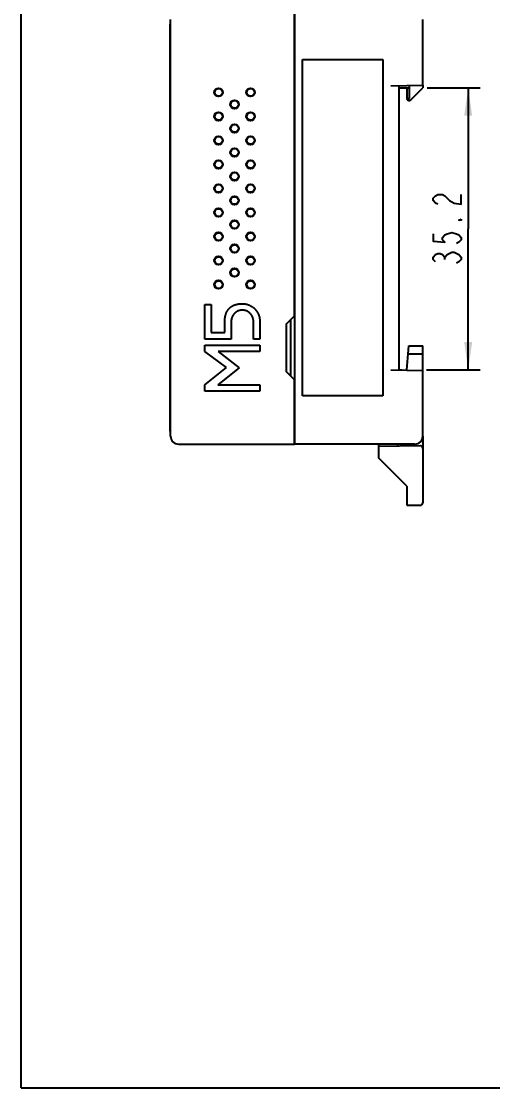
# Model space of a CAD drawing. Header units: millimetres. Extents: x 0 to 297, y 0 to 210.
# Drawn here: x 0 to 58.9, y 0 to 133.1 of the extents above; entities that cross this region are included whole.
import ezdxf

# ---------------------------------------------------------------- set-up
doc = ezdxf.new("R2010")
doc.units = ezdxf.units.MM
doc.header["$LTSCALE"] = 16.335
doc.layers.get('0').update_dxf_attribs({"linetype": 'CONTINUOUS'})
for name, color, linetype in [('000_19_DXF_CONTINUOUS_LINE', 7, 'CONTINUOUS'), ('00_11_DXF_CONTINUOUS_LINE', 7, 'CONTINUOUS'), ('00_11_DXF_DIMENSION', 7, 'CONTINUOUS'), ('CORE300_100_DXF_CONTINUOUS_LINE', 7, 'CONTINUOUS'), ('CORES3_DXF_FORMAT', 7, 'CONTINUOUS'), ('STA0226C0A_1DXF_CONTINUOUS_LINE', 7, 'CONTINUOUS'), ('TMP_DWG_1_1_DXF_CONTINUOUS_LINE', 7, 'CONTINUOUS')]:
    doc.layers.add(name, color=color, linetype=linetype)
doc.styles.get("Standard").update_dxf_attribs({"font": 'CHANGFANGSONG.TTF'})
doc.dimstyles.new('DIMSTYLE_8', dxfattribs={"dimtxt": 3.5, "dimasz": 3.5, "dimexe": 1.5, "dimexo": 0, "dimgap": 0.875, "dimtad": 1, "dimdec": 1, "dimdsep": 46, "dimtxsty": 'STANDARD', "dimblk": '_FILLED', "dimblk1": '_FILLED', "dimblk2": '_FILLED', "dimcen": 0.09, "dimclrt": 3, "dimadec": 3, "dimazin": 2, "dimtp": 0.3, "dimtm": 0.3, "dimtfac": 1, "dimtdec": 1, "dimtofl": 0, "dimtmove": 0, "dimatfit": 3, "dimldrblk": '_FILLED', "dimfxl": 1, "dimtolj": 1, "dimarcsym": 0})

# ---------------------------------------------------------------- blocks, each defined once
blk = doc.blocks.new('_FILLED')
at = {"color": 0, "linetype": 'BYBLOCK'}
blk.add_solid([(0, 0), (-1, 0.143), (-1, -0.143)], dxfattribs=at)
blk = doc.blocks.new('*D26')
at = {"layer": '00_11_DXF_DIMENSION', "color": 1, "linetype": 'CONTINUOUS'}
for p, q in [((50.69, 124.81), (57.3, 124.81)), ((55.8, 124.81), (55.8, 107.2)), ((55.8, 89.58), (55.8, 107.2)), ((50.59, 89.58), (57.3, 89.58))]:
    blk.add_line(p, q, dxfattribs=at)
at = {"layer": '00_11_DXF_DIMENSION', "color": 1, "linetype": 'CONTINUOUS', "xscale": 3.5, "yscale": 3.5, "zscale": 3.5}
for p, rotation in [((55.8, 124.81), 90), ((55.8, 89.58), 270)]:
    blk.add_blockref('_FILLED', p, dxfattribs=dict(at, rotation=rotation))

msp = doc.modelspace()

# ---------------------------------------------------------------- linework, layer by layer
at = {"layer": '000_19_DXF_CONTINUOUS_LINE', "color": 7, "linetype": 'CONTINUOUS'}
for p, q in [((50.1301, 81.329), (50.1301, 72.9865)), ((44.6301, 78.5812), (44.6301, 80.329)), ((49.8249, 80.1259), (44.6301, 80.0352)), ((46.9593, 80.329), (46.9593, 80.0759)), ((48.1301, 75.0812), (44.6301, 78.5812)), ((48.1301, 75.0812), (48.1301, 72.7162)), ((48.1301, 72.7161), (49.8249, 72.6865))]:
    msp.add_line(p, q, dxfattribs=at)
for centre, start, end in [((49.8301, 79.8259), 0, 91), ((49.8301, 72.9865), 269, 360)]:
    msp.add_arc(centre, 0.3, start, end, dxfattribs=at)
at = {"layer": '00_11_DXF_CONTINUOUS_LINE', "color": 7, "linetype": 'CONTINUOUS'}
for p, q in [((50.1301, 125.1313), (50.1301, 124.7878)), ((47.1301, 124.8114), (48.4801, 124.7878)), ((48.1301, 124.794), (48.1301, 123.5121)), ((48.4801, 123.4756), (48.4801, 125.1025)), ((48.6422, 123.3), (50.1301, 124.7878))]:
    msp.add_line(p, q, dxfattribs=at)
for centre, radius, start, end in [((48.4301, 123.5121), 0.3, 180, 315), ((45.0878, 154.683), 31.3913, 275.577513, 276.203767)]:
    msp.add_arc(centre, radius, start, end, dxfattribs=at)
at = {"layer": '00_11_DXF_DIMENSION', "color": 3, "linetype": 'CONTINUOUS'}
for p, q in [((53.7554, 104.2858), (54.047, 104.2858)), ((52.8804, 103.3671), (52.8804, 103.6733))]:
    msp.add_line(p, q, dxfattribs=at)
for points in [[(52.0054, 110.2577), (51.7137, 110.4108), (51.422, 110.7171), (51.422, 111.0233), (51.7137, 111.3296), (52.0054, 111.4827), (52.5887, 111.4827), (52.8804, 111.3296), (53.4637, 110.7171)], [(53.4637, 110.7171), (54.047, 110.4108), (54.922, 110.2577), (54.922, 111.4827)], [(54.922, 108.4202), (54.922, 108.2671), (54.6304, 108.2671), (54.922, 108.4202)], [(51.422, 106.5827), (51.422, 105.6639), (52.8804, 105.5108), (52.5887, 105.8171), (52.5887, 106.1233), (52.8804, 106.4296), (53.172, 106.5827), (53.7554, 106.7358), (54.3387, 106.5827), (54.6304, 106.4296), (54.922, 106.1233), (54.922, 105.8171), (54.6304, 105.5108), (54.3387, 105.3577)], [(51.7137, 103.0608), (51.422, 103.3671), (51.422, 103.6733), (51.7137, 103.9796), (52.0054, 104.1327), (52.297, 104.1327), (52.5887, 103.9796), (52.8804, 103.6733), (53.172, 103.9796), (53.7554, 104.2858)], [(54.047, 104.2858), (54.6304, 103.9796), (54.922, 103.6733), (54.922, 103.3671), (54.6304, 103.0608), (54.3387, 102.9077)]]:
    msp.add_lwpolyline(points, dxfattribs=at)
at = {"layer": 'CORE300_100_DXF_CONTINUOUS_LINE', "color": 7, "linetype": 'CONTINUOUS'}
for p, q in [((34.1301, 134.329), (34.1301, 80.329)), ((50.1301, 125.1313), (50.1301, 133.329)), ((35.1301, 86.329), (35.1301, 128.329)), ((35.1301, 128.329), (45.1301, 128.329)), ((45.1301, 128.329), (45.1301, 86.329)), ((46.1301, 125.0615), (50.1301, 125.1313)), ((47.1301, 125.079), (47.1301, 89.579)), ((48.1301, 89.579), (48.3926, 92.579)), ((48.3926, 92.579), (50.1301, 92.579)), ((50.1301, 81.329), (50.1301, 92.579)), ((48.3051, 91.579), (50.1301, 91.579)), ((46.1301, 89.5964), (50.1301, 89.5266)), ((47.504, 89.5724), (47.1301, 89.5986)), ((48.1301, 89.5615), (48.1301, 89.579)), ((45.1301, 86.329), (35.1301, 86.329)), ((49.1301, 80.329), (34.1301, 80.329))]:
    msp.add_line(p, q, dxfattribs=at)
msp.add_arc((49.1301, 81.329), 1, 270, 360, dxfattribs=at)
at = {"layer": 'CORES3_DXF_FORMAT', "color": 7, "linetype": 'CONTINUOUS'}
for q in [(0, 210), (297, 0)]:
    msp.add_line((0, 0), q, dxfattribs=at)
at = {"layer": 'STA0226C0A_1DXF_CONTINUOUS_LINE', "color": 7, "linetype": 'CONTINUOUS'}
for p, q in [((18.6301, 81.329), (18.6301, 133.329)), ((34.1301, 96.329), (34.1301, 134.329)), ((22.9023, 93.4374), (22.9023, 97.733)), ((22.9023, 97.733), (23.7162, 97.733)), ((23.7162, 97.733), (23.7162, 94.2573)), ((25.8435, 97.1261), (25.8756, 97.165)), ((25.8756, 97.165), (25.9077, 97.2033)), ((25.9077, 97.2033), (25.9418, 97.2408)), ((25.9418, 97.2408), (25.9766, 97.277)), ((25.9766, 97.277), (26.0121, 97.3118)), ((26.0121, 97.3118), (26.0497, 97.3459)), ((26.0497, 97.3459), (26.0872, 97.3787)), ((26.0872, 97.3787), (26.1262, 97.4108)), ((26.1262, 97.4108), (26.1658, 97.4415)), ((26.1658, 97.4415), (26.2067, 97.4709)), ((26.2067, 97.4709), (26.2477, 97.4996)), ((26.2477, 97.4996), (26.2907, 97.5269)), ((26.2907, 97.5269), (26.3337, 97.5528)), ((26.3337, 97.5528), (26.3788, 97.5781)), ((26.3788, 97.5781), (26.4238, 97.602)), ((26.4238, 97.602), (26.4703, 97.6252)), ((26.4703, 97.6252), (26.5174, 97.647)), ((26.5174, 97.647), (26.5658, 97.6675)), ((26.5658, 97.6675), (26.615, 97.6873)), ((26.615, 97.6873), (26.6648, 97.7057)), ((26.6648, 97.7057), (26.7167, 97.7228)), ((26.7167, 97.7228), (26.7686, 97.7392)), ((26.7686, 97.7392), (26.8212, 97.7542)), ((26.8212, 97.7542), (26.8758, 97.7679)), ((26.8758, 97.7679), (26.9304, 97.7808)), ((26.9304, 97.7808), (26.9857, 97.7924)), ((26.9857, 97.7924), (27.0431, 97.8034)), ((27.0431, 97.8034), (27.1011, 97.8129)), ((27.1011, 97.8129), (27.1591, 97.8211)), ((27.1591, 97.8211), (27.2192, 97.8286)), ((27.2192, 97.8286), (27.28, 97.8348)), ((27.28, 97.8348), (27.3414, 97.8396)), ((27.3414, 97.8396), (27.4035, 97.8436)), ((27.4035, 97.8436), (27.467, 97.8464)), ((27.467, 97.8464), (27.5319, 97.8477)), ((27.5319, 97.8477), (27.5974, 97.8484)), ((27.5974, 97.8484), (27.6534, 97.8477)), ((27.6534, 97.8477), (27.7094, 97.8457)), ((27.7094, 97.8457), (27.7654, 97.843)), ((27.7654, 97.843), (27.82, 97.8382)), ((27.82, 97.8382), (27.8739, 97.8327)), ((27.8739, 97.8327), (27.9279, 97.8259)), ((27.9279, 97.8259), (27.9811, 97.8177)), ((27.9811, 97.8177), (28.0337, 97.8081)), ((28.0337, 97.8081), (28.0863, 97.7972)), ((28.0863, 97.7972), (28.1381, 97.7856)), ((28.1381, 97.7856), (28.1894, 97.772)), ((28.1894, 97.772), (28.2399, 97.7576)), ((28.2399, 97.7576), (28.2897, 97.7419)), ((28.2897, 97.7419), (28.3396, 97.7249)), ((28.3396, 97.7249), (28.3887, 97.7064)), ((28.3887, 97.7064), (28.4379, 97.6873)), ((28.4379, 97.6873), (28.4857, 97.6661)), ((28.4857, 97.6661), (28.5328, 97.6443)), ((28.5328, 97.6443), (28.5806, 97.6211)), ((28.5806, 97.6211), (28.6263, 97.5965)), ((28.6263, 97.5965), (28.6727, 97.5706)), ((28.6727, 97.5706), (28.7178, 97.5432)), ((28.7178, 97.5432), (28.7635, 97.5146)), ((28.7635, 97.5146), (28.8072, 97.4852)), ((28.8072, 97.4852), (28.8516, 97.4545)), ((28.8516, 97.4545), (28.8946, 97.4224)), ((28.8946, 97.4224), (28.9376, 97.389)), ((28.9376, 97.389), (28.9799, 97.3541)), ((28.9799, 97.3541), (29.0216, 97.318)), ((29.0216, 97.318), (29.0632, 97.2811)), ((29.0632, 97.2811), (29.1035, 97.2429)), ((29.1035, 97.2429), (29.1445, 97.2026)), ((29.1445, 97.2026), (29.1834, 97.1623)), ((29.1834, 97.1623), (29.2216, 97.1213)), ((25.412, 95.7736), (25.4148, 95.8378)), ((25.4148, 95.8378), (25.4182, 95.9006)), ((25.4182, 95.9006), (25.4236, 95.9627)), ((25.4236, 95.9627), (25.4298, 96.0242)), ((25.4298, 96.0242), (25.4366, 96.0843)), ((25.4366, 96.0843), (25.4455, 96.1437)), ((25.4455, 96.1437), (25.455, 96.2017)), ((25.455, 96.2017), (25.4653, 96.259)), ((25.4653, 96.259), (25.4769, 96.315)), ((25.4769, 96.315), (25.4892, 96.3703)), ((25.4892, 96.3703), (25.5028, 96.425)), ((25.5028, 96.425), (25.5185, 96.4782)), ((25.5185, 96.4782), (25.5342, 96.5308)), ((25.5342, 96.5308), (25.552, 96.5827)), ((25.552, 96.5827), (25.5697, 96.6332)), ((25.5697, 96.6332), (25.5889, 96.683)), ((25.5889, 96.683), (25.6093, 96.7315)), ((25.6093, 96.7315), (25.6312, 96.7793)), ((25.6312, 96.7793), (25.6537, 96.8257)), ((25.6537, 96.8257), (25.6776, 96.8715)), ((25.6776, 96.8715), (25.7029, 96.9165)), ((25.7029, 96.9165), (25.7288, 96.9602)), ((25.7288, 96.9602), (25.7554, 97.0032)), ((25.7554, 97.0032), (25.7841, 97.0455)), ((25.7841, 97.0455), (25.8135, 97.0865)), ((25.8135, 97.0865), (25.8435, 97.1261)), ((26.2245, 95.8535), (26.2204, 95.8194)), ((26.2293, 95.8876), (26.2245, 95.8535)), ((26.2354, 95.9218), (26.2293, 95.8876)), ((26.2422, 95.9546), (26.2354, 95.9218)), ((26.2497, 95.988), (26.2422, 95.9546)), ((26.2579, 96.0208), (26.2497, 95.988)), ((26.277, 96.085), (26.2579, 96.0208)), ((26.288, 96.1164), (26.277, 96.085)), ((26.3112, 96.1792), (26.288, 96.1164)), ((26.3248, 96.2099), (26.3112, 96.1792)), ((26.3385, 96.2399), (26.3248, 96.2099)), ((26.3535, 96.27), (26.3385, 96.2399)), ((26.3692, 96.3), (26.3535, 96.27)), ((26.402, 96.3587), (26.3692, 96.3)), ((26.4204, 96.3874), (26.402, 96.3587)), ((26.4389, 96.4154), (26.4204, 96.3874)), ((26.4586, 96.4441), (26.4389, 96.4154)), ((26.4784, 96.4714), (26.4586, 96.4441)), ((26.4996, 96.4987), (26.4784, 96.4714)), ((26.5215, 96.526), (26.4996, 96.4987)), ((26.5447, 96.5526), (26.5215, 96.526)), ((26.5672, 96.5792), (26.5447, 96.5526)), ((26.5918, 96.6052), (26.5672, 96.5792)), ((26.617, 96.6311), (26.5918, 96.6052)), ((26.6423, 96.6564), (26.617, 96.6311)), ((26.6682, 96.681), (26.6423, 96.6564)), ((26.6949, 96.7049), (26.6682, 96.681)), ((26.7208, 96.7274), (26.6949, 96.7049)), ((26.7481, 96.7492), (26.7208, 96.7274)), ((26.7754, 96.7704), (26.7481, 96.7492)), ((26.8027, 96.7909), (26.7754, 96.7704)), ((26.8307, 96.8107), (26.8027, 96.7909)), ((26.8587, 96.8298), (26.8307, 96.8107)), ((26.8874, 96.8476), (26.8587, 96.8298)), ((26.9161, 96.8646), (26.8874, 96.8476)), ((26.9454, 96.881), (26.9161, 96.8646)), ((26.9748, 96.8967), (26.9454, 96.881)), ((27.0048, 96.9117), (26.9748, 96.8967)), ((27.0649, 96.939), (27.0048, 96.9117)), ((27.0963, 96.9513), (27.0649, 96.939)), ((27.1277, 96.9629), (27.0963, 96.9513)), ((27.1584, 96.9739), (27.1277, 96.9629)), ((27.1905, 96.9841), (27.1584, 96.9739)), ((27.2226, 96.993), (27.1905, 96.9841)), ((27.2554, 97.0012), (27.2226, 96.993)), ((27.2882, 97.0087), (27.2554, 97.0012)), ((27.3209, 97.0155), (27.2882, 97.0087)), ((27.3544, 97.0216), (27.3209, 97.0155)), ((27.3878, 97.0271), (27.3544, 97.0216)), ((27.4568, 97.0353), (27.3878, 97.0271)), ((27.4909, 97.038), (27.4568, 97.0353)), ((27.5264, 97.0401), (27.4909, 97.038)), ((27.5974, 97.0414), (27.5264, 97.0401)), ((27.6684, 97.0401), (27.5974, 97.0414)), ((27.7026, 97.038), (27.6684, 97.0401)), ((27.7381, 97.0353), (27.7026, 97.038)), ((27.7729, 97.0312), (27.7381, 97.0353)), ((27.8063, 97.0271), (27.7729, 97.0312)), ((27.8405, 97.0216), (27.8063, 97.0271)), ((27.8733, 97.0155), (27.8405, 97.0216)), ((27.9067, 97.0087), (27.8733, 97.0155)), ((27.9395, 97.0012), (27.9067, 97.0087)), ((27.9716, 96.993), (27.9395, 97.0012)), ((28.0037, 96.9841), (27.9716, 96.993)), ((28.0351, 96.9739), (28.0037, 96.9841)), ((28.0671, 96.9629), (28.0351, 96.9739)), ((28.0985, 96.9513), (28.0671, 96.9629)), ((28.1286, 96.939), (28.0985, 96.9513)), ((28.19, 96.9117), (28.1286, 96.939)), ((28.2194, 96.8967), (28.19, 96.9117)), ((28.2487, 96.881), (28.2194, 96.8967)), ((28.2788, 96.8646), (28.2487, 96.881)), ((28.3068, 96.8476), (28.2788, 96.8646)), ((28.3355, 96.8298), (28.3068, 96.8476)), ((28.3634, 96.8107), (28.3355, 96.8298)), ((28.3914, 96.7909), (28.3634, 96.8107)), ((28.4194, 96.7704), (28.3914, 96.7909)), ((28.4734, 96.7274), (28.4194, 96.7704)), ((28.5, 96.7049), (28.4734, 96.7274)), ((28.5259, 96.681), (28.5, 96.7049)), ((28.5519, 96.6564), (28.5259, 96.681)), ((28.5778, 96.6311), (28.5519, 96.6564)), ((28.6031, 96.6052), (28.5778, 96.6311)), ((28.6502, 96.5526), (28.6031, 96.6052)), ((28.6727, 96.526), (28.6502, 96.5526)), ((28.6946, 96.4987), (28.6727, 96.526)), ((28.7157, 96.4714), (28.6946, 96.4987)), ((28.7362, 96.4441), (28.7157, 96.4714)), ((28.7553, 96.4154), (28.7362, 96.4441)), ((28.7738, 96.3874), (28.7553, 96.4154)), ((28.7915, 96.3587), (28.7738, 96.3874)), ((28.8093, 96.3294), (28.7915, 96.3587)), ((28.8256, 96.3), (28.8093, 96.3294)), ((28.8414, 96.27), (28.8256, 96.3)), ((28.855, 96.2399), (28.8414, 96.27)), ((28.8693, 96.2099), (28.855, 96.2399)), ((28.8823, 96.1792), (28.8693, 96.2099)), ((28.8946, 96.1478), (28.8823, 96.1792)), ((28.9062, 96.1164), (28.8946, 96.1478)), ((28.9171, 96.085), (28.9062, 96.1164)), ((28.9274, 96.0529), (28.9171, 96.085)), ((28.9356, 96.0208), (28.9274, 96.0529)), ((28.9444, 95.988), (28.9356, 96.0208)), ((28.952, 95.9546), (28.9444, 95.988)), ((28.9588, 95.9218), (28.952, 95.9546)), ((28.9649, 95.8876), (28.9588, 95.9218)), ((28.9745, 95.8194), (28.9649, 95.8876)), ((29.2216, 97.1213), (29.2592, 97.0797)), ((29.2592, 97.0797), (29.294, 97.0374)), ((29.294, 97.0374), (29.3288, 96.9943)), ((29.3288, 96.9943), (29.3616, 96.9513)), ((29.3616, 96.9513), (29.3937, 96.9076)), ((29.3937, 96.9076), (29.4244, 96.8633)), ((29.4244, 96.8633), (29.4538, 96.8182)), ((29.4538, 96.8182), (29.4817, 96.7731)), ((29.4817, 96.7731), (29.5091, 96.7274)), ((29.5091, 96.7274), (29.5343, 96.681)), ((29.5343, 96.681), (29.5589, 96.6339)), ((29.5589, 96.6339), (29.5821, 96.5868)), ((29.5821, 96.5868), (29.6244, 96.4898)), ((29.6244, 96.4898), (29.6442, 96.4413)), ((29.6442, 96.4413), (29.662, 96.3915)), ((29.662, 96.3915), (29.6784, 96.3417)), ((29.6784, 96.3417), (29.6941, 96.2911)), ((29.6941, 96.2911), (29.7091, 96.2399)), ((29.7091, 96.2399), (29.7221, 96.188)), ((29.7221, 96.188), (29.7344, 96.1362)), ((29.7344, 96.1362), (29.7446, 96.0836)), ((29.7446, 96.0836), (29.7542, 96.0303)), ((29.7542, 96.0303), (29.7617, 95.9764)), ((29.7617, 95.9764), (29.7685, 95.9218)), ((29.7685, 95.9218), (29.7746, 95.8672)), ((29.7746, 95.8672), (29.7787, 95.8119)), ((33.1301, 95.329), (34.1301, 96.329)), ((33.6301, 95.829), (33.6301, 88.829)), ((25.4093, 95.6426), (25.41, 95.7088)), ((25.4093, 94.2573), (25.4093, 95.6426)), ((25.41, 95.7088), (25.412, 95.7736)), ((26.2108, 95.6787), (26.2101, 95.6426)), ((26.2101, 95.6426), (26.2101, 93.4374)), ((26.2136, 95.7497), (26.2108, 95.6787)), ((26.2204, 95.8194), (26.2136, 95.7497)), ((28.9779, 95.7846), (28.9745, 95.8194)), ((28.9806, 95.7497), (28.9779, 95.7846)), ((28.9827, 95.7142), (28.9806, 95.7497)), ((28.984, 95.6787), (28.9827, 95.7142)), ((28.984, 93.4374), (28.984, 95.6787)), ((29.7787, 95.8119), (29.7821, 95.7559)), ((29.7821, 95.7559), (29.7835, 95.6999)), ((29.7835, 95.6999), (29.7842, 95.6426)), ((29.7842, 95.6426), (29.7842, 93.4374)), ((33.1301, 89.329), (33.1301, 95.329)), ((26.2101, 93.4374), (22.9023, 93.4374)), ((23.7162, 94.2573), (25.4093, 94.2573)), ((29.7842, 93.4374), (28.984, 93.4374)), ((22.916, 92.6809), (29.7978, 92.6809)), ((22.916, 91.8739), (22.916, 92.6809)), ((25.623, 89.8701), (22.916, 91.8739)), ((24.5962, 91.8739), (27.2126, 89.8496)), ((29.7978, 91.8739), (24.5962, 91.8739)), ((29.7978, 92.6809), (29.7978, 91.8739)), ((22.916, 87.7318), (25.623, 89.8701)), ((27.2126, 89.8496), (24.5566, 87.7318)), ((34.1301, 88.329), (33.1301, 89.329)), ((34.1301, 80.329), (34.1301, 88.329)), ((22.916, 86.9249), (22.916, 87.7318)), ((29.7978, 86.9249), (22.916, 86.9249)), ((24.5566, 87.7318), (29.7978, 87.7318)), ((29.7978, 87.7318), (29.7978, 86.9249)), ((19.6301, 80.329), (34.1301, 80.329))]:
    msp.add_line(p, q, dxfattribs=at)
for centre, radius in [((24.6301, 124.229), 0.54), ((24.6301, 124.229), 0.4772), ((28.6301, 124.229), 0.54), ((28.6301, 124.229), 0.4772), ((26.6301, 122.729), 0.54), ((26.6301, 122.729), 0.4772), ((24.6301, 121.229), 0.54), ((24.6301, 121.229), 0.4772), ((28.6301, 121.229), 0.54), ((28.6301, 121.229), 0.4772), ((26.6301, 119.729), 0.54), ((26.6301, 119.729), 0.4772), ((24.6301, 118.229), 0.54), ((24.6301, 118.229), 0.4772), ((28.6301, 118.229), 0.54), ((28.6301, 118.229), 0.4772), ((26.6301, 116.729), 0.54), ((26.6301, 116.729), 0.4772), ((24.6301, 115.229), 0.54), ((24.6301, 115.229), 0.4772), ((28.6301, 115.229), 0.54), ((28.6301, 115.229), 0.4772), ((26.6301, 113.729), 0.54), ((26.6301, 113.729), 0.4772), ((24.6301, 112.229), 0.54), ((24.6301, 112.229), 0.4772), ((28.6301, 112.229), 0.54), ((28.6301, 112.229), 0.4772), ((26.6301, 110.729), 0.54), ((26.6301, 110.729), 0.4772), ((24.6301, 109.229), 0.54), ((24.6301, 109.229), 0.4772), ((28.6301, 109.229), 0.54), ((28.6301, 109.229), 0.4772), ((26.6301, 107.729), 0.54), ((26.6301, 107.729), 0.4772), ((24.6301, 106.229), 0.54), ((24.6301, 106.229), 0.4772), ((28.6301, 106.229), 0.54), ((28.6301, 106.229), 0.4772), ((26.6301, 104.729), 0.54), ((26.6301, 104.729), 0.4772), ((24.6301, 103.229), 0.54), ((24.6301, 103.229), 0.4772), ((28.6301, 103.229), 0.54), ((28.6301, 103.229), 0.4772), ((26.6301, 101.729), 0.54), ((26.6301, 101.729), 0.4772), ((24.6301, 100.229), 0.54), ((24.6301, 100.229), 0.4772), ((28.6301, 100.229), 0.54), ((28.6301, 100.229), 0.4772)]:
    msp.add_circle(centre, radius, dxfattribs=at)
msp.add_arc((19.6301, 81.329), 1, 180, 270, dxfattribs=at)
at = {"layer": 'TMP_DWG_1_1_DXF_CONTINUOUS_LINE', "color": 7, "linetype": 'CONTINUOUS'}
for p, q in [((18.5801, 81.929), (18.5801, 132.729)), ((18.5801, 132.729), (18.6301, 132.729)), ((18.5801, 81.929), (18.6301, 81.929))]:
    msp.add_line(p, q, dxfattribs=at)

# ---------------------------------------------------------------- dimensions: what is measured, and where the dimension line sits
at = {"layer": '00_11_DXF_DIMENSION', "color": 1, "linetype": 'CONTINUOUS'}
dim = msp.add_linear_dim(base=(55.797, 89.579), p1=(50.6914, 124.8114), p2=(50.5925, 89.579), angle=270, dimstyle='DIMSTYLE_8', dxfattribs=at)
dim.commit()
dim.dimension.update_dxf_attribs({"geometry": '*D26', "text_midpoint": (55.797, 102.2952), "dimtype": 160})

doc.saveas('drawing.dxf')
